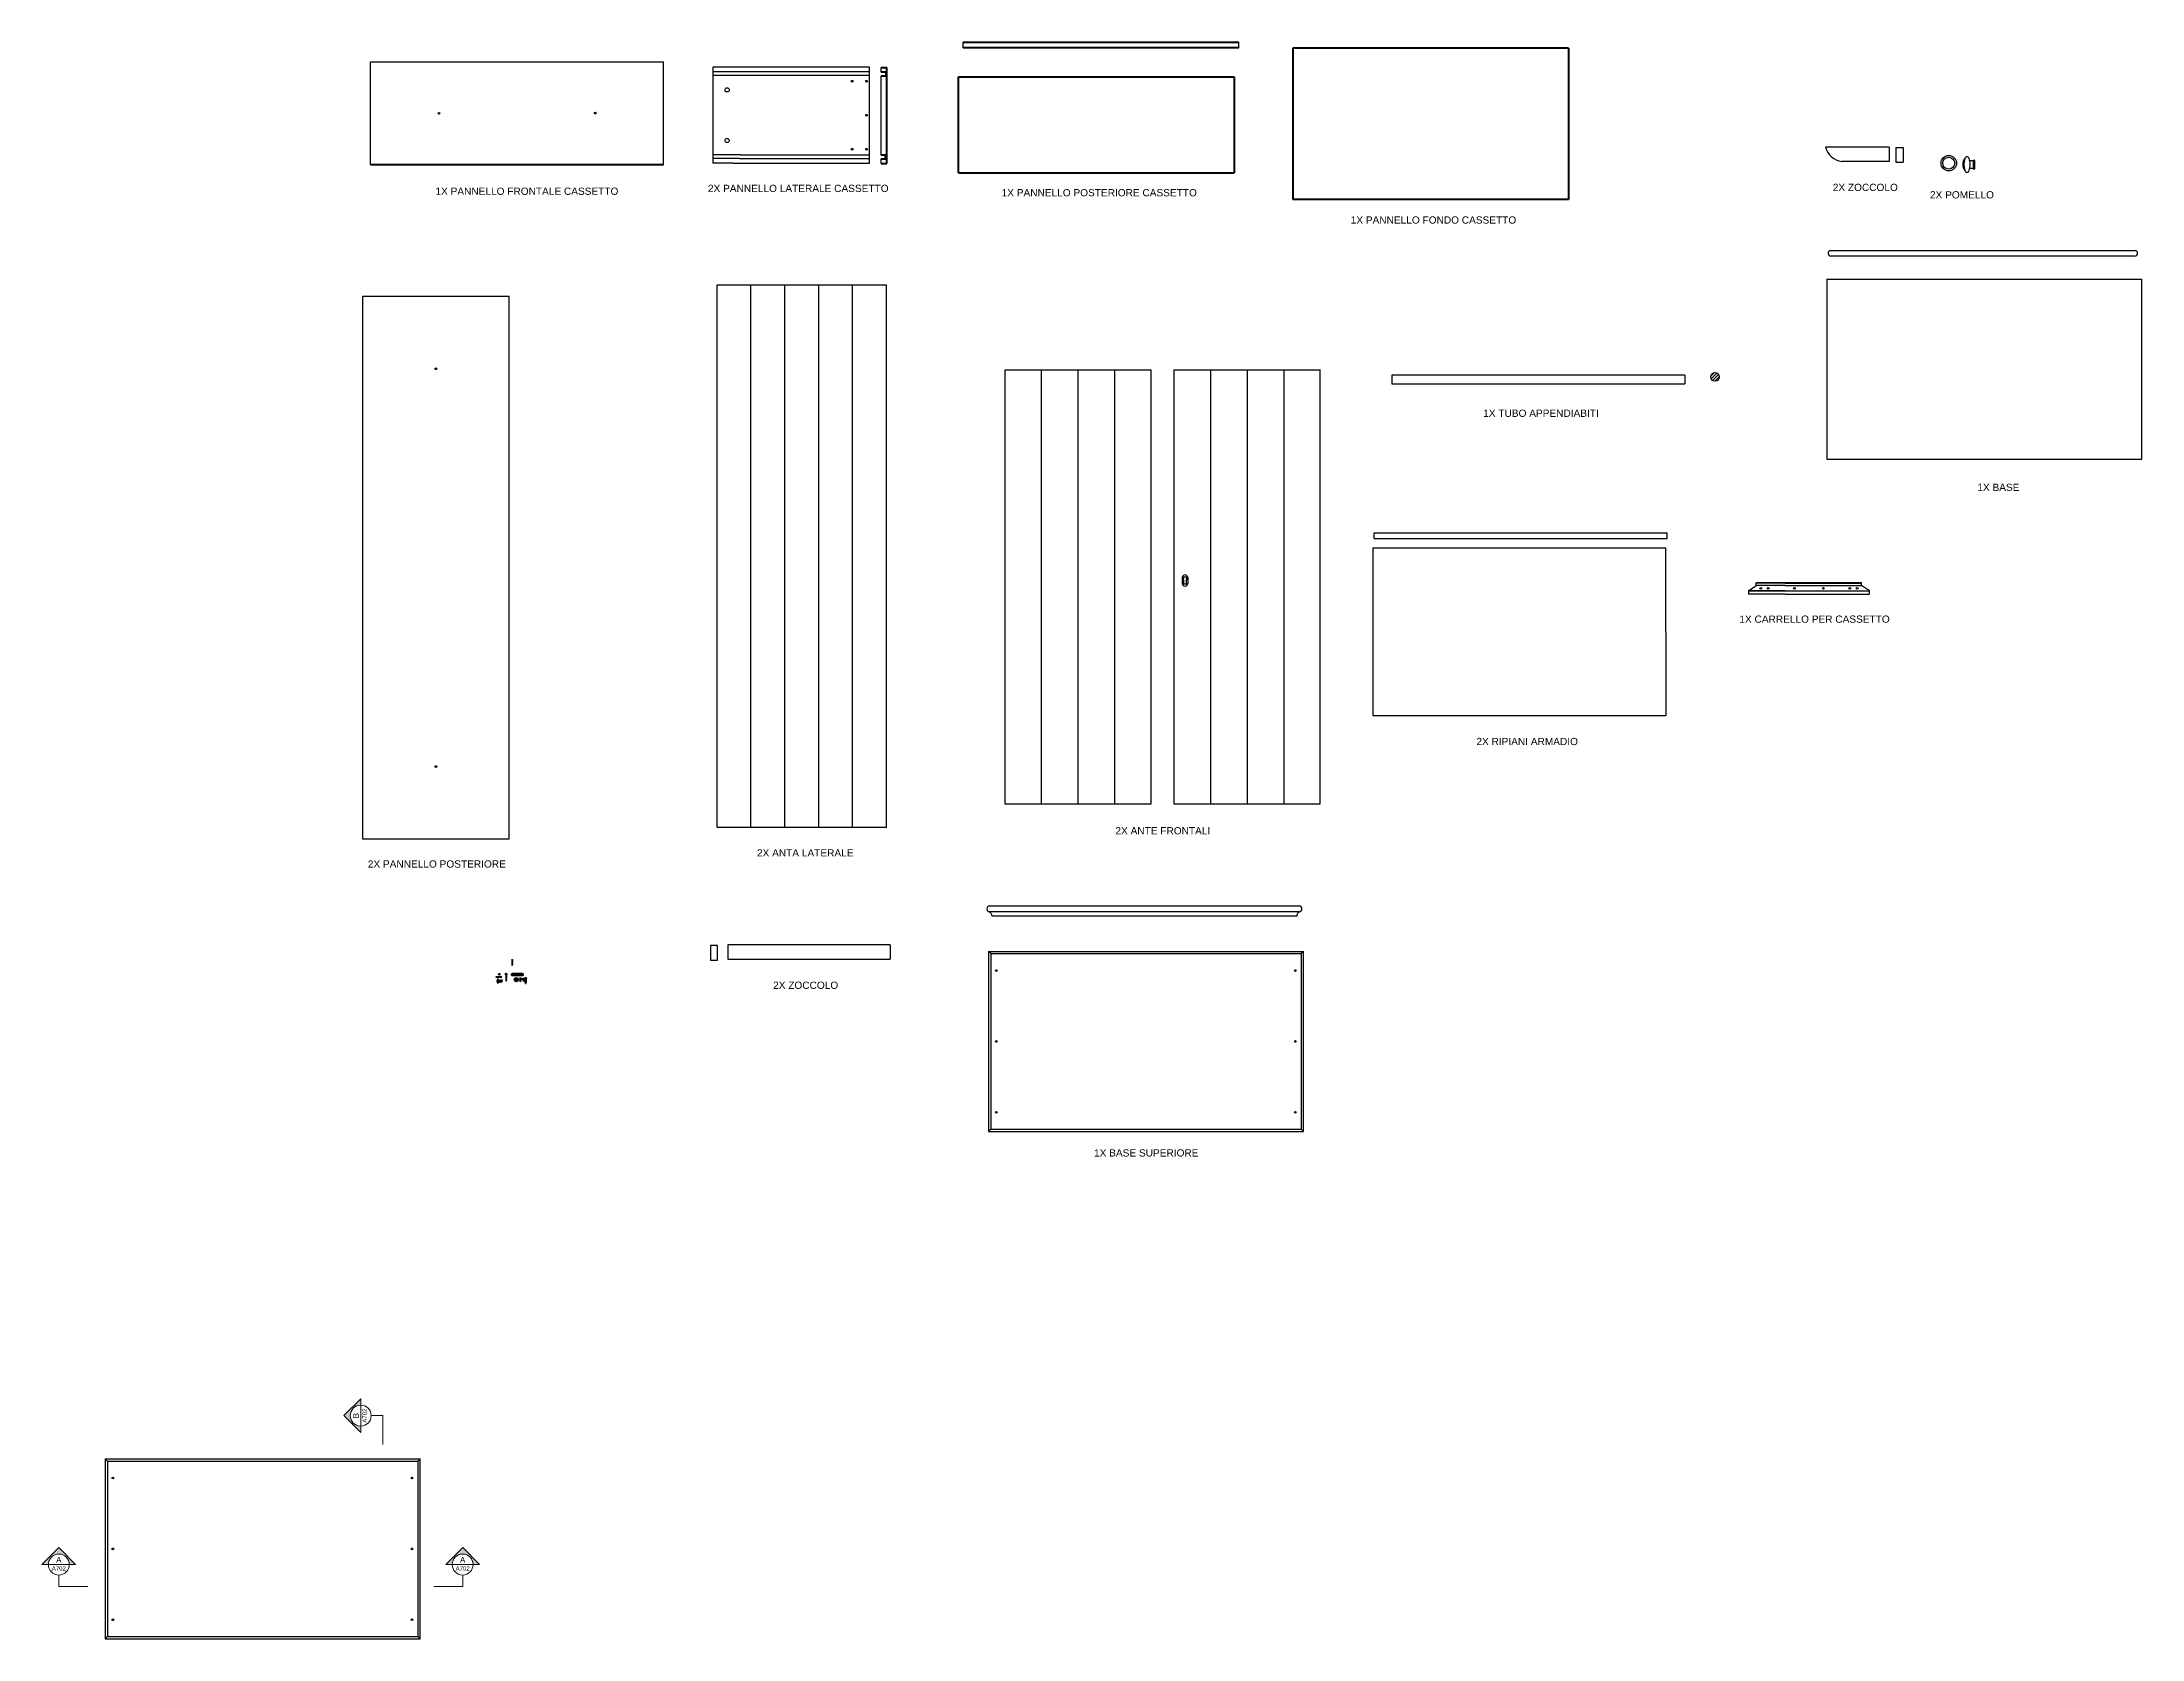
# Model space of a CAD drawing. Header units: centimetres. Extents: x 238 to 3379, y 203 to 1268.
# Drawn here: x 258 to 985, y 716 to 1268 of the extents above; entities that cross this region are included whole.
import ezdxf
from ezdxf.enums import TextEntityAlignment as Align

# ---------------------------------------------------------------- set-up
doc = ezdxf.new("R2010")
doc.units = ezdxf.units.CM
doc.header["$MEASUREMENT"] = 0
doc.layers.add('A-ANNO-SYMB', color=2, linetype='Continuous', lineweight=18)
for name, color, linetype in [('A-FURN', 7, 'Continuous'), ('assi di legno', 251, 'Continuous'), ('G-ANNO-LOGO', 3, 'Continuous'), ('note', 1, 'Continuous'), ('viti e cerniere', 3, 'Continuous')]:
    doc.layers.add(name, color=color, linetype=linetype)
doc.styles.add('ARIAL', font='Arial.ttf')
doc.styles.get("Standard").update_dxf_attribs({"font": 'Arial.ttf'})

# ---------------------------------------------------------------- blocks, each defined once
blk = doc.blocks.new('SYMBOL')
at = {"layer": 'A-ANNO-SYMB', "linetype": 'Continuous', "lineweight": 20}
h = blk.add_hatch(color=256, dxfattribs=at)
h.dxf.hatch_style = 1
h.paths.add_polyline_path([(11.206, 4.948), (11.316, 4.948, -1), (11.678, 4.948), (11.788, 4.948), (11.497, 5.241)])
at = {"linetype": 'Continuous', "lineweight": 20}
blk.add_line((11.316, 4.948), (11.678, 4.948), dxfattribs=at)
at = {"layer": 'A-ANNO-SYMB', "linetype": 'Continuous', "lineweight": 20}
for p, q in [((11.206, 4.948), (11.497, 5.241)), ((11.788, 4.948), (11.497, 5.241)), ((11.316, 4.948), (11.206, 4.948)), ((11.678, 4.948), (11.788, 4.948))]:
    blk.add_line(p, q, dxfattribs=at)
blk.add_circle((11.497, 4.948), 0.181, dxfattribs=at)
for tag, p in [('SEZIONE', (11.497, 4.918)), ('TAVOLA', (11.497, 5.08))]:
    blk.add_attdef(tag, text='', height=0.1, dxfattribs=at).set_placement(p, align=Align.TOP_CENTER)

msp = doc.modelspace()

# ---------------------------------------------------------------- hatches: boundary and pattern name
h = msp.add_hatch()
h.set_pattern_fill('ANSI31', color=0, scale=6)
h.set_pattern_definition([(45, (182.40665, 891.57714), (-0.5303301, 0.5303301), [])])
h.paths.add_polyline_path([(835.49, 1151.96, 1), (838.46, 1151.96, 1)])

# ---------------------------------------------------------------- linework, layer by layer
at = {"layer": 'A-ANNO-SYMB'}
for p, q in [((372.17, 792.89), (376.17, 792.89)), ((376.17, 792.89), (376.17, 782.89)), ((264.14, 737.78), (264.14, 733.78)), ((264.14, 733.78), (274.14, 733.78)), ((403.82, 733.78), (393.82, 733.78)), ((403.82, 737.78), (403.82, 733.78))]:
    msp.add_line(p, q, dxfattribs=at)
at = {"layer": 'A-FURN', "linetype": 'ByBlock', "lineweight": 100}
for p, q in [((576.87, 1267.75), (672.22, 1267.75)), ((672.22, 1265.75), (576.87, 1265.75)), ((690.94, 1265.58), (690.94, 1213.35)), ((786.29, 1265.58), (690.94, 1265.58)), ((786.29, 1265.58), (786.29, 1213.35)), ((548.52, 1258.95), (550.52, 1258.95)), ((550.12, 1257.35), (548.52, 1257.35)), ((550.52, 1225.78), (550.52, 1258.95)), ((548.52, 1256.11), (550.12, 1256.11)), ((575.33, 1255.75), (670.68, 1255.75)), ((575.33, 1222.57), (575.33, 1255.75)), ((670.68, 1255.75), (670.68, 1222.57)), ((550.12, 1228.61), (548.52, 1228.61)), ((550.12, 1227.38), (550.12, 1228.61)), ((371.96, 1225.44), (473.32, 1225.44)), ((548.52, 1227.38), (550.12, 1227.38)), ((548.52, 1225.78), (550.52, 1225.78)), ((575.33, 1222.57), (670.68, 1222.57)), ((786.29, 1213.35), (690.94, 1213.35))]:
    msp.add_line(p, q, dxfattribs=at)
at = {"layer": 'A-FURN'}
for p, q in [((576.87, 1265.75), (576.87, 1267.75)), ((672.22, 1265.75), (672.22, 1267.75)), ((371.96, 1260.94), (473.32, 1260.94)), ((371.96, 1225.44), (371.96, 1260.94)), ((473.32, 1225.44), (473.32, 1260.94)), ((544.52, 1259.04), (490.29, 1259.04)), ((490.29, 1259.04), (490.29, 1225.87)), ((544.52, 1257.44), (490.29, 1257.44)), ((544.52, 1225.87), (544.52, 1259.04)), ((548.52, 1257.35), (548.52, 1258.95)), ((550.12, 1257.35), (550.12, 1256.11)), ((544.52, 1256.21), (490.29, 1256.21)), ((548.52, 1228.61), (548.52, 1256.11)), ((499.89, 1228.7), (490.29, 1228.7)), ((499.89, 1228.7), (544.52, 1228.7)), ((897.24, 1231.43), (875.24, 1231.43)), ((897.24, 1231.43), (897.24, 1227.43)), ((899.54, 1231.23), (899.54, 1226.23)), ((899.54, 1231.23), (902.04, 1231.23)), ((902.04, 1231.23), (902.04, 1226.23)), ((499.57, 1227.47), (490.29, 1227.47)), ((497.21, 1225.87), (490.29, 1225.87)), ((497.21, 1225.87), (544.52, 1225.87)), ((499.57, 1227.47), (544.52, 1227.47)), ((548.52, 1225.78), (548.52, 1227.38)), ((897.24, 1226.43), (880.82, 1226.43)), ((897.24, 1227.43), (897.24, 1226.43)), ((899.54, 1226.23), (902.04, 1226.23)), ((876.92, 1195.73), (982.28, 1195.73)), ((982.28, 1193.73), (876.92, 1193.73)), ((875.69, 1185.8), (875.69, 1123.53)), ((875.69, 1185.8), (984.65, 1185.8)), ((984.65, 1123.53), (984.65, 1185.8)), ((419.89, 1179.79), (369.21, 1179.79)), ((369.21, 1179.79), (369.21, 992.29)), ((419.89, 992.29), (419.89, 1179.79)), ((491.82, 996.26), (491.82, 1183.76)), ((491.82, 1183.76), (550.43, 1183.76)), ((550.43, 996.26), (550.43, 1183.76)), ((591.29, 1154.39), (591.29, 1004.39)), ((591.29, 1154.39), (641.97, 1154.39)), ((641.97, 1004.39), (641.97, 1154.39)), ((649.78, 1154.44), (649.78, 1004.44)), ((649.78, 1154.44), (700.46, 1154.44)), ((700.46, 1004.44), (700.46, 1154.44)), ((826.52, 1152.56), (725.16, 1152.56)), ((725.16, 1152.56), (725.16, 1149.56)), ((725.16, 1149.56), (826.52, 1149.56)), ((826.52, 1152.56), (826.52, 1149.56)), ((875.69, 1123.53), (984.65, 1123.53)), ((719.04, 1098.09), (820.4, 1098.09)), ((719.04, 1096.09), (719.04, 1098.09)), ((820.4, 1096.09), (820.4, 1098.09)), ((718.59, 1092.91), (819.95, 1092.91)), ((718.59, 1092.91), (718.59, 1034.91)), ((719.04, 1096.09), (820.4, 1096.09)), ((820.03, 1034.91), (819.95, 1092.91)), ((848.5, 1078), (851.18, 1079.81)), ((861.29, 1078), (848.5, 1078)), ((848.5, 1078), (848.5, 1076.91)), ((848.5, 1078), (890.38, 1078)), ((861.29, 1076.91), (848.5, 1076.91)), ((851.18, 1079.81), (851.18, 1080.84)), ((887.69, 1080.84), (851.18, 1080.84)), ((861.29, 1080.63), (851.18, 1080.63)), ((861.29, 1079.81), (851.18, 1079.81)), ((861.29, 1080.63), (887.69, 1080.63)), ((861.29, 1079.81), (887.69, 1079.81)), ((861.29, 1076.91), (890.38, 1076.91)), ((887.69, 1079.81), (887.69, 1080.84)), ((890.38, 1078), (887.69, 1079.81)), ((890.38, 1076.91), (890.38, 1078)), ((718.59, 1034.91), (820.03, 1034.91)), ((591.29, 1004.39), (641.97, 1004.39)), ((649.78, 1004.44), (700.46, 1004.44)), ((550.43, 996.26), (491.82, 996.26)), ((369.21, 992.29), (419.89, 992.29)), ((585.93, 969.08), (693.29, 969.08)), ((693.29, 967.08), (585.93, 967.08)), ((692.29, 965.58), (586.93, 965.58)), ((692.29, 965.58), (690.29, 965.58)), ((489.51, 955.37), (489.51, 950.37)), ((492.01, 955.37), (489.51, 955.37)), ((492.01, 950.37), (492.01, 955.37)), ((551.65, 955.68), (495.55, 955.68)), ((495.55, 955.68), (495.55, 950.68)), ((551.65, 955.68), (551.65, 950.68)), ((585.68, 953.39), (585.68, 891.12)), ((585.68, 953.39), (694.64, 953.39)), ((586.48, 952.59), (585.68, 953.39)), ((586.48, 952.59), (586.48, 891.92)), ((586.48, 952.59), (693.84, 952.59)), ((694.64, 953.39), (693.84, 952.59)), ((693.84, 952.59), (693.84, 891.92)), ((694.64, 891.12), (694.64, 953.39)), ((489.51, 950.37), (492.01, 950.37)), ((495.55, 950.68), (551.65, 950.68)), ((586.48, 891.92), (585.68, 891.12)), ((585.68, 891.12), (694.64, 891.12)), ((586.48, 891.92), (693.84, 891.92)), ((693.84, 891.92), (694.64, 891.12)), ((280.13, 777.95), (280.13, 715.68)), ((280.13, 777.95), (389.09, 777.95)), ((280.93, 777.15), (280.13, 777.95)), ((389.09, 777.95), (388.29, 777.15)), ((389.09, 715.68), (389.09, 777.95)), ((280.93, 777.15), (280.93, 716.48)), ((280.93, 777.15), (388.29, 777.15)), ((388.29, 777.15), (388.29, 716.48)), ((280.93, 716.48), (280.13, 715.68)), ((280.13, 715.68), (389.09, 715.68)), ((280.93, 716.48), (388.29, 716.48)), ((388.29, 716.48), (389.09, 715.68))]:
    msp.add_line(p, q, dxfattribs=at)
msp.add_lwpolyline([(926.78, 1226.82), (926.26, 1226.82), (926.26, 1223.94), (926.78, 1223.94)], close=True, dxfattribs=at)
for centre, radius in [((917.82, 1225.87), 2.67), ((917.82, 1225.87), 2.05), ((836.97, 1151.96), 1.49)]:
    msp.add_circle(centre, radius, dxfattribs=at)
for centre, radius, start, end in [((881.65, 1232.97), 6.6, 193.52963, 262.7765), ((924.11, 1227.33), 0.729, 12.209, 171.60829), ((925.88, 1225.38), 3.22, 140.44292, 219.30395), ((928.98, 1225.37), 5.95, 159.67543, 200.19793), ((928.98, 1225.37), 5.95, 159.78255, 200.19793), ((924.12, 1223.47), 0.747, 192.1469, 347.8531), ((919.26, 1225.37), 5.95, 339.80207, 20.8156), ((925.65, 1228.89), 2.15, 253.44783, 286.55217), ((925.65, 1221.87), 2.15, 73.44783, 106.55217), ((877.12, 1194.73), 1.02, 101.1471, 258.8529), ((982.09, 1194.73), 1.02, 281.1471, 78.8529), ((586.13, 968.08), 1.02, 101.1471, 258.8529), ((585, 965.37), 1.95, 6.08279, 61.29735), ((694.22, 965.37), 1.95, 118.70265, 173.91721), ((693.09, 968.08), 1.02, 281.1471, 78.8529)]:
    msp.add_arc(centre, radius, start, end, dxfattribs=at)
at = {"layer": 'assi di legno'}
for p, q in [((503.54, 1010.83), (503.54, 1183.76)), ((515.26, 996.26), (515.26, 1183.76)), ((526.98, 996.26), (526.98, 1183.76)), ((538.7, 996.26), (538.7, 1183.76)), ((603.96, 1154.39), (603.96, 1004.39)), ((616.63, 1154.39), (616.63, 1004.39)), ((629.3, 1154.39), (629.3, 1004.39)), ((662.45, 1154.44), (662.45, 1004.44)), ((675.12, 1154.44), (675.12, 1004.44)), ((687.79, 1154.44), (687.79, 1004.44)), ((503.54, 996.26), (503.54, 1010.83))]:
    msp.add_line(p, q, dxfattribs=at)
at = {"layer": 'G-ANNO-LOGO'}
msp.add_line((425.39, 943.88), (425.39, 943.8), dxfattribs=at)
at = {"layer": 'viti e cerniere'}
for p, q in [((652.7, 1082.62), (652.7, 1080.51)), ((654.63, 1082.62), (654.63, 1080.51)), ((415.59, 944.57), (415.51, 944.57)), ((415.72, 944.57), (415.65, 944.57)), ((415.86, 944.57), (415.78, 944.57)), ((416, 944.57), (415.92, 944.57)), ((416.13, 944.57), (416.05, 944.57)), ((416.27, 944.57), (416.19, 944.57)), ((416.3, 945.44), (416.3, 945.54)), ((416.3, 945.54), (416.45, 945.54)), ((416.45, 945.44), (416.3, 945.44)), ((416.4, 944.57), (416.33, 944.57)), ((416.45, 945.69), (416.55, 945.69)), ((416.45, 945.54), (416.45, 945.69)), ((416.45, 945.54), (416.55, 945.44)), ((416.45, 945.44), (416.55, 945.54)), ((416.45, 945.29), (416.45, 945.44)), ((416.55, 945.29), (416.45, 945.29)), ((416.54, 944.57), (416.46, 944.57)), ((416.55, 945.69), (416.55, 945.54)), ((416.55, 945.54), (416.7, 945.54)), ((416.55, 945.44), (416.55, 945.29)), ((416.7, 945.44), (416.55, 945.44)), ((416.67, 944.57), (416.6, 944.57)), ((416.7, 945.54), (416.7, 945.44)), ((416.81, 944.57), (416.73, 944.57)), ((416.89, 944.39), (416.82, 944.39)), ((416.94, 944.57), (416.87, 944.57)), ((417.03, 944.39), (416.95, 944.39)), ((417.08, 944.57), (417, 944.57)), ((417.11, 944.39), (417.09, 944.39)), ((418.78, 944.86), (418.78, 944.78)), ((418.78, 944.72), (418.78, 944.65)), ((418.78, 944.59), (418.78, 944.51)), ((418.78, 944.45), (418.78, 944.38)), ((418.78, 944.32), (418.78, 944.24)), ((418.97, 944.89), (418.97, 944.87)), ((418.97, 944.81), (418.97, 944.73)), ((418.97, 944.67), (418.97, 944.6)), ((420.86, 950.28), (420.86, 950.21)), ((420.86, 950.15), (420.86, 950.07)), ((420.86, 950.01), (420.86, 949.93)), ((420.86, 949.88), (420.86, 949.8)), ((420.86, 949.74), (420.86, 949.66)), ((420.86, 949.6), (420.86, 949.53)), ((420.86, 949.47), (420.86, 949.39)), ((420.86, 949.33), (420.86, 949.26)), ((420.86, 949.2), (420.86, 949.12)), ((420.86, 949.06), (420.86, 948.99)), ((420.86, 948.93), (420.86, 948.85)), ((420.86, 948.79), (420.86, 948.71)), ((421.04, 950.32), (421.04, 950.29)), ((421.04, 950.23), (421.04, 950.16)), ((421.04, 950.1), (421.04, 950.02)), ((423.67, 942.86), (423.67, 944.3)), ((423.67, 944.3), (423.86, 944.16)), ((416.09, 943.36), (416.16, 943.36)), ((416.18, 942.88), (416.38, 942.88)), ((416.31, 943.36), (416.5, 943.36)), ((416.53, 942.88), (416.72, 942.88)), ((416.65, 943.36), (416.85, 943.36)), ((416.87, 942.88), (417.07, 942.88)), ((418.78, 944.18), (418.78, 944.1)), ((418.78, 944.05), (418.78, 943.97)), ((418.78, 943.91), (418.78, 943.83)), ((418.78, 943.77), (418.78, 943.7)), ((418.78, 943.64), (418.78, 943.56)), ((418.78, 943.5), (418.78, 943.43)), ((418.78, 943.37), (418.78, 943.29)), ((421.88, 943.47), (421.88, 943.72)), ((421.88, 943.72), (422.26, 943.72)), ((422.26, 943.47), (421.88, 943.47)), ((422.26, 944.1), (422.51, 944.1)), ((422.26, 943.72), (422.26, 944.1)), ((422.26, 943.72), (422.51, 943.47)), ((422.26, 943.47), (422.51, 943.72)), ((422.26, 943.09), (422.26, 943.47)), ((422.51, 943.09), (422.26, 943.09)), ((422.51, 944.1), (422.51, 943.72)), ((422.51, 943.72), (422.89, 943.72)), ((422.51, 943.47), (422.51, 943.09)), ((422.89, 943.47), (422.51, 943.47)), ((422.89, 943.72), (422.89, 943.47)), ((423.86, 942.99), (423.67, 942.86)), ((423.86, 944.16), (423.86, 942.99)), ((423.86, 944.16), (424.15, 944.16)), ((423.96, 943.49), (423.86, 943.49)), ((424.82, 943.49), (423.96, 943.49)), ((424.15, 943.93), (424.15, 944.16)), ((424.67, 943.93), (424.15, 943.93)), ((424.67, 944.16), (424.97, 944.16)), ((424.67, 944.16), (424.67, 943.93)), ((424.82, 942.99), (424.82, 943.49)), ((424.97, 943.21), (424.82, 942.99)), ((424.97, 944.16), (424.97, 943.21)), ((425.88, 944.22), (425.34, 944.22)), ((425.34, 944.22), (425.34, 944.04)), ((425.34, 944.04), (425.88, 944.04)), ((425.39, 943.88), (425.83, 943.88)), ((425.39, 942.66), (425.39, 943.8)), ((425.83, 943.8), (425.39, 943.8)), ((425.39, 942.74), (425.83, 942.74)), ((425.83, 942.66), (425.39, 942.66)), ((425.43, 942.74), (425.43, 943.8)), ((425.5, 944.04), (425.5, 943.88)), ((425.52, 942.63), (425.52, 942.55)), ((425.52, 942.49), (425.52, 942.42)), ((425.52, 942.36), (425.52, 942.28)), ((425.52, 942.28), (425.7, 942.28)), ((425.57, 942.74), (425.57, 943.8)), ((425.64, 942.74), (425.64, 943.8)), ((425.7, 942.66), (425.7, 942.64)), ((425.7, 942.58), (425.7, 942.5)), ((425.7, 942.44), (425.7, 942.37)), ((425.7, 942.28), (425.7, 942.31)), ((425.73, 944.04), (425.73, 943.88)), ((425.79, 943.8), (425.79, 942.74)), ((425.83, 943.88), (425.83, 942.66)), ((425.88, 944.22), (425.88, 944.04))]:
    msp.add_line(p, q, dxfattribs=at)
at = {"layer": 'viti e cerniere', "linetype": 'ByBlock', "lineweight": 100}
for p, q in [((420.98, 945.73), (420.77, 945.55)), ((420.77, 945.21), (420.77, 945.55)), ((420.77, 945.21), (420.98, 945.03)), ((420.98, 945.73), (424.48, 945.73)), ((420.98, 945.03), (420.98, 945.73)), ((423.79, 945.55), (420.98, 945.55)), ((423.79, 945.38), (420.98, 945.38)), ((423.94, 945.2), (420.98, 945.2)), ((424.48, 945.03), (420.98, 945.03)), ((423.79, 945.55), (424.48, 945.55)), ((424.48, 945.38), (423.79, 945.38)), ((423.79, 945.38), (423.79, 945.38)), ((424.48, 945.2), (423.94, 945.2)), ((424.48, 945.73), (424.69, 945.55)), ((424.48, 945.03), (424.48, 945.73)), ((424.69, 945.21), (424.48, 945.03)), ((424.48, 945.03), (424.48, 945.2)), ((424.69, 945.21), (424.69, 945.55)), ((417.19, 943.36), (417, 943.36)), ((417.22, 942.88), (417.61, 943.15)), ((417.61, 943.15), (417.35, 943.36))]:
    msp.add_line(p, q, dxfattribs=at)
at = {"layer": 'viti e cerniere'}
for points in [[(654.07, 1081.61), (654.07, 1080.36), (653.26, 1080.36), (653.25, 1081.62)], [(415.54, 944.39), (415.48, 944.39), (415.32, 944.48), (415.45, 944.56)], [(415.51, 944.63), (415.45, 944.56), (415.44, 944.53), (415.44, 944.44), (415.51, 944.63), (415.51, 944.57), (415.49, 944.48), (415.44, 944.44)], [(415.65, 944.63), (415.59, 944.57), (415.54, 944.39), (415.54, 944.33), (415.65, 944.63), (415.65, 944.57), (415.6, 944.39), (415.54, 944.33)], [(415.78, 944.63), (415.72, 944.57), (415.67, 944.39), (415.67, 944.33), (415.78, 944.63), (415.78, 944.57), (415.73, 944.39), (415.67, 944.33)], [(415.92, 944.63), (415.86, 944.57), (415.81, 944.39), (415.81, 944.33), (415.92, 944.63), (415.92, 944.57), (415.87, 944.39), (415.81, 944.33)], [(416.05, 944.63), (416, 944.57), (415.95, 944.39), (415.95, 944.33), (416.05, 944.63), (416.05, 944.57), (416, 944.39), (415.95, 944.33)], [(416.19, 944.63), (416.13, 944.57), (416.08, 944.39), (416.08, 944.33), (416.19, 944.63), (416.19, 944.57), (416.14, 944.39), (416.08, 944.33)], [(416.33, 944.63), (416.27, 944.57), (416.22, 944.39), (416.22, 944.33), (416.33, 944.63), (416.33, 944.57), (416.28, 944.39), (416.22, 944.33)], [(416.46, 944.63), (416.4, 944.57), (416.35, 944.39), (416.35, 944.33), (416.46, 944.63), (416.46, 944.57), (416.41, 944.39), (416.35, 944.33)], [(416.6, 944.63), (416.54, 944.57), (416.49, 944.39), (416.49, 944.33), (416.6, 944.63), (416.6, 944.57), (416.55, 944.39), (416.49, 944.33)], [(416.73, 944.63), (416.67, 944.57), (416.62, 944.39), (416.62, 944.33), (416.73, 944.63), (416.73, 944.57), (416.68, 944.39), (416.62, 944.33)], [(416.87, 944.63), (416.81, 944.57), (416.76, 944.39), (416.76, 944.33), (416.87, 944.63), (416.87, 944.57), (416.82, 944.39), (416.76, 944.33)], [(417, 944.63), (416.94, 944.57), (416.89, 944.39), (416.89, 944.33), (417, 944.63), (417, 944.57), (416.95, 944.39), (416.89, 944.33)], [(417.11, 944.61), (417.08, 944.57), (417.03, 944.39), (417.03, 944.33), (417.11, 944.56)], [(417.11, 944.48), (417.09, 944.39), (417.03, 944.33)], [(418.72, 944.78), (418.78, 944.72), (418.97, 944.67), (419.02, 944.67), (418.72, 944.78), (418.78, 944.78), (418.97, 944.73), (419.02, 944.67)], [(418.72, 944.65), (418.78, 944.59), (418.97, 944.54), (419.02, 944.54), (418.72, 944.65), (418.78, 944.65), (418.97, 944.6), (419.02, 944.54)], [(418.72, 944.51), (418.78, 944.45), (418.97, 944.4), (419.02, 944.4), (418.72, 944.51), (418.78, 944.51), (418.97, 944.46), (419.02, 944.4)], [(418.72, 944.38), (418.78, 944.32), (418.97, 944.27), (419.02, 944.27), (418.72, 944.38), (418.78, 944.38), (418.97, 944.33), (419.02, 944.27)], [(418.72, 944.24), (418.78, 944.18), (418.97, 944.13), (419.02, 944.13), (418.72, 944.24), (418.78, 944.24), (418.97, 944.19), (419.02, 944.13)], [(418.75, 944.89), (418.78, 944.86), (418.97, 944.81), (419.02, 944.81), (418.79, 944.89)], [(418.87, 944.89), (418.97, 944.87), (419.02, 944.81)], [(420.8, 950.21), (420.86, 950.15), (421.04, 950.1), (421.1, 950.1), (420.8, 950.21), (420.86, 950.21), (421.04, 950.16), (421.1, 950.1)], [(420.8, 950.07), (420.86, 950.01), (421.04, 949.96), (421.1, 949.96), (420.8, 950.07), (420.86, 950.07), (421.04, 950.02), (421.1, 949.96)], [(420.8, 949.93), (420.86, 949.88), (421.04, 949.83), (421.1, 949.83), (420.8, 949.93), (420.86, 949.93), (421.04, 949.88), (421.1, 949.83)], [(420.8, 949.8), (420.86, 949.74), (421.04, 949.69), (421.1, 949.69), (420.8, 949.8), (420.86, 949.8), (421.04, 949.75), (421.1, 949.69)], [(420.8, 949.66), (420.86, 949.6), (421.04, 949.55), (421.1, 949.55), (420.8, 949.66), (420.86, 949.66), (421.04, 949.61), (421.1, 949.55)], [(420.8, 949.53), (420.86, 949.47), (421.04, 949.42), (421.1, 949.42), (420.8, 949.53), (420.86, 949.53), (421.04, 949.48), (421.1, 949.42)], [(420.8, 949.39), (420.86, 949.33), (421.04, 949.28), (421.1, 949.28), (420.8, 949.39), (420.86, 949.39), (421.04, 949.34), (421.1, 949.28)], [(420.8, 949.26), (420.86, 949.2), (421.04, 949.15), (421.1, 949.15), (420.8, 949.26), (420.86, 949.26), (421.04, 949.21), (421.1, 949.15)], [(420.8, 949.12), (420.86, 949.06), (421.04, 949.01), (421.1, 949.01), (420.8, 949.12), (420.86, 949.12), (421.04, 949.07), (421.1, 949.01)], [(420.8, 948.99), (420.86, 948.93), (421.04, 948.88), (421.1, 948.88), (420.8, 948.99), (420.86, 948.99), (421.04, 948.94), (421.1, 948.88)], [(420.8, 948.85), (420.86, 948.79), (421.04, 948.74), (421.1, 948.74), (420.8, 948.85), (420.86, 948.85), (421.04, 948.8), (421.1, 948.74)], [(420.8, 948.71), (420.87, 948.65), (420.9, 948.64), (420.99, 948.64), (420.8, 948.71), (420.86, 948.71), (420.95, 948.69), (420.99, 948.64)], [(420.82, 950.32), (420.86, 950.28), (421.04, 950.23), (421.1, 950.23), (420.87, 950.32)], [(421.04, 948.74), (421.04, 948.68), (420.95, 948.52), (420.87, 948.65)], [(420.95, 950.32), (421.04, 950.29), (421.1, 950.23)], [(416.09, 942.8), (416.18, 942.88), (416.31, 943.36), (416.31, 943.5), (416.09, 942.91)], [(416.09, 943.12), (416.16, 943.36), (416.31, 943.5)], [(416.38, 942.74), (416.53, 942.88), (416.65, 943.36), (416.65, 943.5), (416.38, 942.74), (416.38, 942.88), (416.5, 943.36), (416.65, 943.5)], [(416.72, 942.74), (416.87, 942.88), (417, 943.36), (417, 943.5), (416.72, 942.74), (416.72, 942.88), (416.85, 943.36), (417, 943.5)], [(417.07, 942.74), (417.22, 942.88), (417.35, 943.36), (417.35, 943.5), (417.07, 942.74), (417.07, 942.88), (417.19, 943.36), (417.35, 943.5)], [(418.72, 944.1), (418.78, 944.05), (418.97, 944), (419.02, 944), (418.72, 944.1), (418.78, 944.1), (418.97, 944.06), (419.02, 944)], [(418.72, 943.97), (418.78, 943.91), (418.97, 943.86), (419.02, 943.86), (418.72, 943.97), (418.78, 943.97), (418.97, 943.92), (419.02, 943.86)], [(418.72, 943.83), (418.78, 943.77), (418.97, 943.72), (419.02, 943.72), (418.72, 943.83), (418.78, 943.83), (418.97, 943.78), (419.02, 943.72)], [(418.72, 943.7), (418.78, 943.64), (418.97, 943.59), (419.02, 943.59), (418.72, 943.7), (418.78, 943.7), (418.97, 943.65), (419.02, 943.59)], [(418.72, 943.56), (418.78, 943.5), (418.97, 943.45), (419.02, 943.45), (418.72, 943.56), (418.78, 943.56), (418.97, 943.51), (419.02, 943.45)], [(418.72, 943.43), (418.78, 943.37), (418.97, 943.32), (419.02, 943.32), (418.72, 943.43), (418.78, 943.43), (418.97, 943.38), (419.02, 943.32)], [(418.72, 943.29), (418.8, 943.23), (418.82, 943.22), (418.92, 943.22), (418.72, 943.29), (418.78, 943.29), (418.87, 943.27), (418.92, 943.22)], [(418.97, 943.32), (418.97, 943.26), (418.87, 943.1), (418.8, 943.23)], [(425.46, 942.55), (425.52, 942.49), (425.7, 942.44), (425.76, 942.44), (425.46, 942.55), (425.52, 942.55), (425.7, 942.5), (425.76, 942.44)], [(425.46, 942.42), (425.52, 942.36), (425.7, 942.31), (425.76, 942.31), (425.46, 942.42), (425.52, 942.42), (425.7, 942.37), (425.76, 942.31)], [(425.48, 942.66), (425.52, 942.63), (425.7, 942.58), (425.76, 942.58), (425.53, 942.66)], [(425.61, 942.66), (425.7, 942.64), (425.76, 942.58)]]:
    msp.add_lwpolyline(points, dxfattribs=at)
for points in [[(417.11, 944.2), (417.15, 944.2, 0.451416), (417.15, 944.76), (417.11, 944.76)], [(419.16, 944.89), (419.16, 944.93, 0.451416), (418.59, 944.93), (418.59, 944.89)], [(421.23, 950.32), (421.23, 950.35, 0.451416), (420.67, 950.35), (420.67, 950.32)], [(416.09, 943.84), (416, 943.84, 0.451416), (416, 942.4), (416.09, 942.4)]]:
    msp.add_lwpolyline(points, format="xyb", close=True, dxfattribs=at)
for points in [[(418.71, 945.46), (418.84, 945.38), (418.97, 945.46), (418.97, 945.61), (418.84, 945.69), (418.71, 945.61)], [(282.7, 771.23), (282.83, 771.16), (282.96, 771.23), (282.96, 771.38), (282.83, 771.46), (282.7, 771.38)], [(386.14, 771.23), (386.27, 771.15), (386.4, 771.23), (386.4, 771.38), (386.27, 771.46), (386.14, 771.38)], [(282.7, 746.73), (282.83, 746.66), (282.96, 746.73), (282.96, 746.88), (282.83, 746.96), (282.7, 746.88)], [(386.14, 746.73), (386.27, 746.66), (386.4, 746.73), (386.4, 746.88), (386.27, 746.96), (386.14, 746.88)], [(282.7, 722.23), (282.83, 722.16), (282.96, 722.23), (282.97, 722.38), (282.83, 722.46), (282.7, 722.38)], [(386.14, 722.23), (386.27, 722.16), (386.4, 722.23), (386.4, 722.38), (386.27, 722.46), (386.14, 722.38)]]:
    msp.add_lwpolyline(points, close=True, dxfattribs=at)
for centre, radius in [((495.29, 1251.21), 0.723), ((538.52, 1254.21), 0.288), ((543.52, 1254.21), 0.288), ((395.64, 1243.13), 0.288), ((449.67, 1243.17), 0.288), ((543.52, 1242.46), 0.288), ((495.29, 1233.7), 0.723), ((538.52, 1230.7), 0.288), ((543.52, 1230.7), 0.288), ((394.55, 1154.79), 0.288), ((852.79, 1078.87), 0.288), ((855.36, 1078.87), 0.288), ((864.44, 1078.87), 0.288), ((874.44, 1078.87), 0.288), ((883.57, 1078.87), 0.288), ((886.13, 1078.87), 0.288), ((394.55, 1017.29), 0.288), ((416.5, 945.49), 0.288), ((418.84, 945.54), 0.288), ((422.38, 943.6), 0.723), ((588.38, 946.75), 0.288), ((691.82, 946.75), 0.288), ((588.38, 922.25), 0.288), ((691.82, 922.25), 0.288), ((588.38, 897.75), 0.288), ((691.82, 897.75), 0.288), ((282.83, 771.31), 0.288), ((386.27, 771.3), 0.288), ((282.83, 746.81), 0.288), ((386.27, 746.81), 0.288), ((282.83, 722.31), 0.288), ((386.27, 722.31), 0.288)]:
    msp.add_circle(centre, radius, dxfattribs=at)
for centre, radius, start, end in [((653.66, 1082.55), 0.965, 4.3312, 175.6688), ((653.66, 1082.18), 0.695, 305.54646, 233.65425), ((653.66, 1080.59), 0.965, 184.3312, 355.6688)]:
    msp.add_arc(centre, radius, start, end, dxfattribs=at)

# ---------------------------------------------------------------- block references
at = {"layer": 'A-ANNO-SYMB', "linetype": 'Continuous', "lineweight": 20}
ref = msp.add_blockref('SYMBOL', (467.51, 562.95), dxfattribs=dict(at, xscale=20, yscale=20, zscale=20, rotation=90))
ref.add_attrib('SEZIONE', 'B', dxfattribs={"linetype": 'Continuous', "lineweight": 20, "height": 2, "rotation": 90, "style": 'ARIAL'}).set_placement((365.91, 792.89), align=Align.TOP_CENTER)
ref.add_attrib('TAVOLA', 'A702', dxfattribs={"linetype": 'Continuous', "lineweight": 20, "height": 1.5, "rotation": 90, "style": 'ARIAL'}).set_placement((369.15, 792.89), align=Align.TOP_CENTER)
ref = msp.add_blockref('SYMBOL', (34.2, 642.44), dxfattribs=dict(at, xscale=20, yscale=20, zscale=20))
ref.add_attrib('SEZIONE', 'A', dxfattribs={"layer": '0', "linetype": 'Continuous', "lineweight": 20, "height": 2, "style": 'ARIAL'}).set_placement((264.14, 744.04), align=Align.TOP_CENTER)
ref.add_attrib('TAVOLA', 'A702', dxfattribs={"layer": '0', "linetype": 'Continuous', "lineweight": 20, "height": 1.5, "style": 'ARIAL'}).set_placement((264.14, 740.81), align=Align.TOP_CENTER)
ref = msp.add_blockref('SYMBOL', (173.88, 642.44), dxfattribs=dict(at, xscale=20, yscale=20, zscale=20))
ref.add_attrib('SEZIONE', 'A', dxfattribs={"layer": '0', "linetype": 'Continuous', "lineweight": 20, "height": 2, "style": 'ARIAL'}).set_placement((403.82, 744.04), align=Align.TOP_CENTER)
ref.add_attrib('TAVOLA', 'A702', dxfattribs={"layer": '0', "linetype": 'Continuous', "lineweight": 20, "height": 1.5, "style": 'ARIAL'}).set_placement((403.82, 740.81), align=Align.TOP_CENTER)

# ---------------------------------------------------------------- texts
at = {"layer": 'note', "char_height": 2.5, "attachment_point": 1}
for s, width, heights, insert in [('1X PANNELLO FRONTALE CASSETTO', 66.7777, [0], (394.41, 1217.42)), ('2X PANNELLO LATERALE CASSETTO ', 66.7777, [0], (488.65, 1218.4)), ('1X PANNELLO POSTERIORE CASSETTO', 74.9752, [12.05], (590.23, 1216.91)), ('2X ZOCCOLO', 66.7777, [0], (877.7, 1218.75)), ('2X POMELLO ', 66.7777, [0], (911.32, 1216.18)), ('1X PANNELLO FONDO CASSETTO', 66.7777, [0], (710.97, 1207.47)), ('1X TUBO APPENDIABITI', 66.7777, [0], (756.8, 1140.67)), ('1X BASE', 66.7777, [0], (927.7, 1115.05)), ('1X CARRELLO PER CASSETTO', 66.7777, [0], (845.39, 1069.49)), ('2X RIPIANI ARMADIO ', 66.7777, [0], (754.44, 1027.19)), ('2X ANTE FRONTALI ', 66.7777, [0], (629.59, 996.34)), ('2X ANTA LATERALE ', 66.7777, [0], (505.61, 988.68)), ('2X PANNELLO POSTERIORE', 66.7777, [0], (371.01, 984.84)), ('2X ZOCCOLO ', 66.7777, [0], (511.2, 942.93)), ('1X BASE SUPERIORE', 66.7777, [0], (622.2, 884.95))]:
    msp.add_mtext_dynamic_manual_height_columns(s, width=width, gutter_width=1, heights=heights, dxfattribs=dict(at, insert=insert))

doc.saveas('drawing.dxf')
